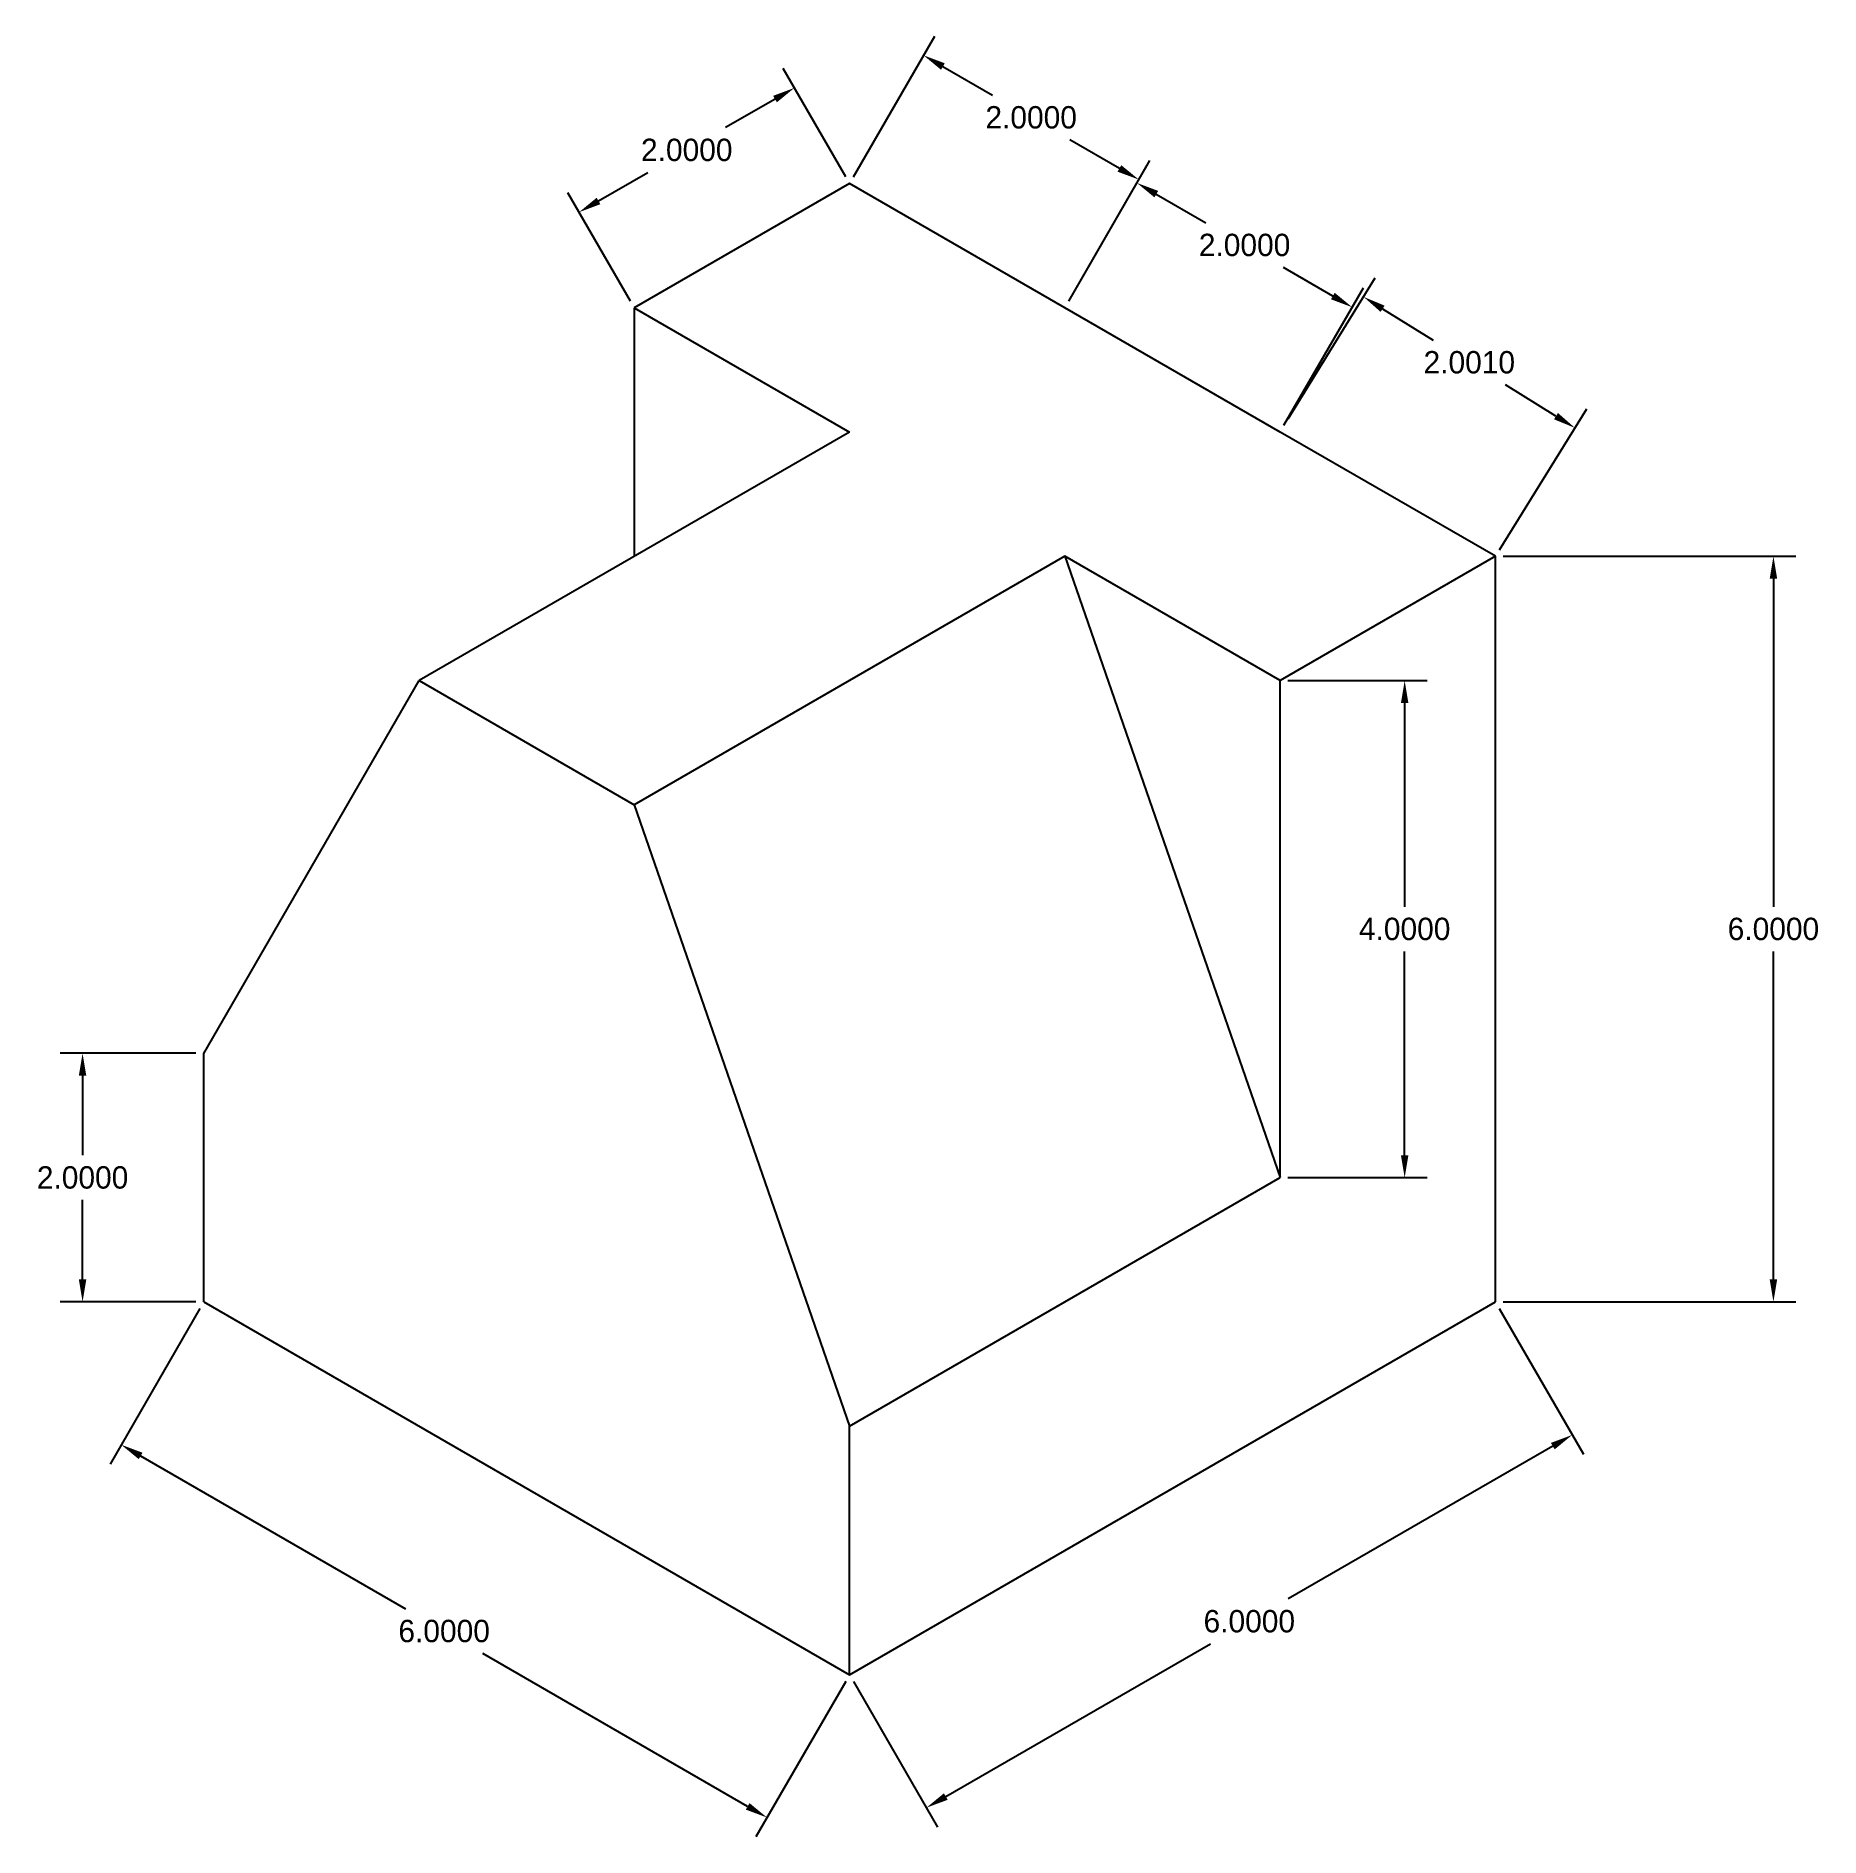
# Model space of a CAD drawing. Header units: inches. Extents: x 18.3 to 32.7, y 17.3 to 31.8.
import ezdxf

# ---------------------------------------------------------------- set-up
doc = ezdxf.new("R2010")
doc.units = ezdxf.units.IN
doc.header["$MEASUREMENT"] = 0
doc.dimstyles.get("Standard").update_dxf_attribs({"dimtxt": 0.18, "dimasz": 0.18, "dimexe": 0.18, "dimexo": 0.0625, "dimgap": 0.09, "dimtad": 0, "dimtih": 1, "dimtoh": 1, "dimdec": 4, "dimzin": 0, "dimdsep": 46, "dimtxsty": 'Standard', "dimcen": 0.09, "dimadec": 0, "dimazin": 0, "dimtfac": 1, "dimtdec": 4, "dimtofl": 0, "dimtmove": 0, "dimatfit": 3, "dimfxl": 1, "dimtolj": 1, "dimtzin": 0, "dimarcsym": 0})

# ---------------------------------------------------------------- blocks, each defined once
blk = doc.blocks.new('*D1')
at = {"color": 0, "lineweight": -2}
for p, q in [((30.109, 21.529), (30.786, 20.356)), ((30.54, 20.422), (28.41, 19.192)), ((25.656, 17.602), (27.786, 18.832)), ((24.913, 18.529), (25.59, 17.356))]:
    blk.add_line(p, q, dxfattribs=at)
at = {"color": 0}
for points in [[(30.525, 20.448), (30.555, 20.396), (30.696, 20.512)], [(25.641, 17.628), (25.671, 17.576), (25.5, 17.512)]]:
    blk.add_solid(points, dxfattribs=at)
at = {"layer": 'Defpoints', "color": 0}
for p in [(30.078, 21.583), (30.696, 20.512), (24.882, 18.583)]:
    blk.add_point(p, dxfattribs=at)
at = {"color": 0, "insert": (28.098, 19.012), "char_height": 0.18, "attachment_point": 5}
blk.add_mtext('\\A1;6.0000', dxfattribs=at)
blk = doc.blocks.new('*D2')
at = {"color": 0, "lineweight": -2}
for p, q in [((19.655, 21.529), (18.932, 20.277)), ((19.178, 20.343), (21.308, 19.113)), ((24.062, 17.523), (21.932, 18.753)), ((24.851, 18.529), (24.128, 17.277))]:
    blk.add_line(p, q, dxfattribs=at)
at = {"color": 0}
for points in [[(19.193, 20.369), (19.163, 20.317), (19.022, 20.433)], [(24.077, 17.549), (24.047, 17.497), (24.218, 17.433)]]:
    blk.add_solid(points, dxfattribs=at)
at = {"layer": 'Defpoints', "color": 0}
for p in [(19.686, 21.583), (24.882, 18.583), (24.218, 17.433)]:
    blk.add_point(p, dxfattribs=at)
at = {"color": 0, "insert": (21.62, 18.933), "char_height": 0.18, "attachment_point": 5}
blk.add_mtext('\\A1;6.0000', dxfattribs=at)
blk = doc.blocks.new('*D3')
at = {"color": 0, "lineweight": -2}
for p, q in [((19.623, 23.583), (18.531, 23.583)), ((18.711, 23.403), (18.711, 22.763)), ((18.711, 21.763), (18.711, 22.403)), ((19.623, 21.583), (18.531, 21.583))]:
    blk.add_line(p, q, dxfattribs=at)
at = {"color": 0}
for points in [[(18.681, 23.403), (18.741, 23.403), (18.711, 23.583)], [(18.681, 21.763), (18.741, 21.763), (18.711, 21.583)]]:
    blk.add_solid(points, dxfattribs=at)
at = {"layer": 'Defpoints', "color": 0}
for p in [(19.686, 23.583), (18.711, 21.583), (19.686, 21.583)]:
    blk.add_point(p, dxfattribs=at)
at = {"color": 0, "insert": (18.711, 22.583), "char_height": 0.18, "attachment_point": 5}
blk.add_mtext('\\A1;2.0000', dxfattribs=at)
blk = doc.blocks.new('*D4')
at = {"color": 0, "lineweight": -2}
for p, q in [((24.851, 30.637), (24.348, 31.508)), ((24.282, 31.262), (23.883, 31.032)), ((22.862, 30.442), (23.26, 30.672)), ((23.119, 29.637), (22.616, 30.508))]:
    blk.add_line(p, q, dxfattribs=at)
at = {"color": 0}
for points in [[(24.267, 31.288), (24.297, 31.236), (24.438, 31.352)], [(22.847, 30.468), (22.877, 30.416), (22.706, 30.352)]]:
    blk.add_solid(points, dxfattribs=at)
at = {"layer": 'Defpoints', "color": 0}
for p in [(24.438, 31.352), (24.882, 30.583), (23.15, 29.583)]:
    blk.add_point(p, dxfattribs=at)
at = {"color": 0, "insert": (23.572, 30.852), "char_height": 0.18, "attachment_point": 5}
blk.add_mtext('\\A1;2.0000', dxfattribs=at)
blk = doc.blocks.new('*D5')
at = {"color": 0, "lineweight": -2}
for p, q in [((24.913, 30.637), (25.567, 31.769)), ((25.633, 31.524), (26.031, 31.294)), ((27.053, 30.704), (26.655, 30.934)), ((26.645, 29.637), (27.299, 30.769))]:
    blk.add_line(p, q, dxfattribs=at)
at = {"color": 0}
for points in [[(25.648, 31.55), (25.618, 31.498), (25.477, 31.614)], [(27.068, 30.73), (27.038, 30.678), (27.209, 30.614)]]:
    blk.add_solid(points, dxfattribs=at)
at = {"layer": 'Defpoints', "color": 0}
for p in [(24.882, 30.583), (27.209, 30.614), (26.614, 29.583)]:
    blk.add_point(p, dxfattribs=at)
at = {"color": 0, "insert": (26.343, 31.114), "char_height": 0.18, "attachment_point": 5}
blk.add_mtext('\\A1;2.0000', dxfattribs=at)
blk = doc.blocks.new('*D6')
at = {"color": 0, "lineweight": -2}
for p, q in [((26.645, 29.637), (27.284, 30.743)), ((27.35, 30.497), (27.748, 30.267)), ((28.77, 29.677), (28.372, 29.907)), ((28.377, 28.637), (29.016, 29.743))]:
    blk.add_line(p, q, dxfattribs=at)
at = {"color": 0}
for points in [[(27.365, 30.523), (27.335, 30.471), (27.194, 30.587)], [(28.785, 29.703), (28.755, 29.651), (28.926, 29.587)]]:
    blk.add_solid(points, dxfattribs=at)
at = {"layer": 'Defpoints', "color": 0}
for p in [(26.614, 29.583), (28.926, 29.587), (28.346, 28.583)]:
    blk.add_point(p, dxfattribs=at)
at = {"color": 0, "insert": (28.06, 30.087), "char_height": 0.18, "attachment_point": 5}
blk.add_mtext('\\A1;2.0000', dxfattribs=at)
blk = doc.blocks.new('*D7')
at = {"color": 0, "lineweight": -2}
for p, q in [((28.41, 28.69), (29.112, 29.823)), ((29.171, 29.575), (29.578, 29.323)), ((30.565, 28.71), (30.158, 28.963)), ((30.111, 27.636), (30.813, 28.769))]:
    blk.add_line(p, q, dxfattribs=at)
at = {"color": 0}
for points in [[(29.186, 29.6), (29.155, 29.549), (29.018, 29.67)], [(30.581, 28.736), (30.55, 28.685), (30.718, 28.616)]]:
    blk.add_solid(points, dxfattribs=at)
at = {"layer": 'Defpoints', "color": 0}
for p in [(28.377, 28.637), (30.718, 28.616), (30.078, 27.583)]:
    blk.add_point(p, dxfattribs=at)
at = {"color": 0, "insert": (29.868, 29.143), "char_height": 0.18, "attachment_point": 5}
blk.add_mtext('\\A1;2.0010', dxfattribs=at)
blk = doc.blocks.new('*D8')
at = {"color": 0, "lineweight": -2}
for p, q in [((30.141, 27.583), (32.495, 27.583)), ((32.315, 27.403), (32.315, 24.763)), ((32.315, 21.763), (32.315, 24.403)), ((30.141, 21.583), (32.495, 21.583))]:
    blk.add_line(p, q, dxfattribs=at)
at = {"color": 0}
for points in [[(32.285, 27.403), (32.345, 27.403), (32.315, 27.583)], [(32.285, 21.763), (32.345, 21.763), (32.315, 21.583)]]:
    blk.add_solid(points, dxfattribs=at)
at = {"layer": 'Defpoints', "color": 0}
for p in [(30.078, 27.583), (30.078, 21.583), (32.315, 21.583)]:
    blk.add_point(p, dxfattribs=at)
at = {"color": 0, "insert": (32.315, 24.583), "char_height": 0.18, "attachment_point": 5}
blk.add_mtext('\\A1;6.0000', dxfattribs=at)
blk = doc.blocks.new('*D10')
at = {"color": 0, "lineweight": -2}
for p, q in [((28.409, 26.583), (29.528, 26.583)), ((29.348, 26.403), (29.348, 24.763)), ((29.348, 22.763), (29.348, 24.403)), ((28.409, 22.583), (29.528, 22.583))]:
    blk.add_line(p, q, dxfattribs=at)
at = {"color": 0}
for points in [[(29.318, 26.403), (29.378, 26.403), (29.348, 26.583)], [(29.318, 22.763), (29.378, 22.763), (29.348, 22.583)]]:
    blk.add_solid(points, dxfattribs=at)
at = {"layer": 'Defpoints', "color": 0}
for p in [(28.346, 26.583), (28.346, 22.583), (29.348, 22.583)]:
    blk.add_point(p, dxfattribs=at)
at = {"color": 0, "insert": (29.348, 24.583), "char_height": 0.18, "attachment_point": 5}
blk.add_mtext('\\A1;4.0000', dxfattribs=at)

msp = doc.modelspace()

# ---------------------------------------------------------------- linework, layer by layer
for p, q in [((24.882, 30.58271), (23.14995, 29.58271)), ((26.61405, 29.58271), (24.882, 30.58271)), ((23.14995, 29.58271), (24.882, 28.58271)), ((23.14995, 29.58271), (23.14995, 27.58271)), ((28.34611, 28.58271), (26.61405, 29.58271)), ((24.882, 28.58271), (21.4179, 26.58271)), ((30.07816, 27.58271), (28.34611, 28.58271)), ((26.61405, 27.58271), (23.14995, 25.58271)), ((28.34611, 26.58271), (26.61405, 27.58271)), ((26.61405, 27.58271), (28.34611, 22.58271)), ((30.07816, 27.58271), (28.34611, 26.58271)), ((30.07816, 21.58271), (30.07816, 27.58271)), ((19.68585, 23.58271), (21.4179, 26.58271)), ((21.4179, 26.58271), (23.14995, 25.58271)), ((28.34611, 22.58271), (28.34611, 26.58271)), ((23.14995, 25.58271), (24.882, 20.58271)), ((19.68585, 21.58271), (19.68585, 23.58271)), ((24.882, 20.58271), (28.34611, 22.58271)), ((19.68585, 21.58271), (24.882, 18.58271)), ((24.882, 18.58271), (30.07816, 21.58271)), ((24.882, 18.58271), (24.882, 20.58271))]:
    msp.add_line(p, q)

# ---------------------------------------------------------------- dimensions: what is measured, and where the dimension line sits
for p1, p2, distance, picture, middle in [((24.882, 30.58271), (26.61405, 29.58271), 1.19036, '*D5', (26.34321, 31.11359)), ((23.14995, 29.58271), (24.882, 30.58271), 0.88867, '*D4', (23.57164, 30.85232)), ((26.61405, 29.58271), (28.34611, 28.58271), 1.15954, '*D6', (28.05985, 30.0869)), ((28.37736, 28.63683), (30.07816, 27.58271), 1.21526, '*D7', (29.86796, 29.14273)), ((30.07816, 27.58271), (30.07816, 21.58271), 2.2364, '*D8', (32.31455, 24.58271)), ((19.68585, 23.58271), (19.68585, 21.58271), -0.97452, '*D3', (18.71133, 22.58271)), ((19.68585, 21.58271), (24.882, 18.58271), -1.32808, '*D2', (21.61989, 18.93256)), ((24.882, 18.58271), (30.07816, 21.58271), -1.23634, '*D1', (28.09825, 19.012))]:
    dim = msp.add_aligned_dim(p1=p1, p2=p2, distance=distance, dimstyle='Standard')
    dim.commit()
    dim.dimension.update_dxf_attribs({"geometry": picture, "text_midpoint": middle})
dim = msp.add_linear_dim(base=(29.34817, 22.58271), p1=(28.34611, 26.58271), p2=(28.34611, 22.58271), angle=90, dimstyle='Standard')
dim.commit()
dim.dimension.update_dxf_attribs({"geometry": '*D10', "text_midpoint": (29.34817, 24.58271)})

doc.saveas('drawing.dxf')
